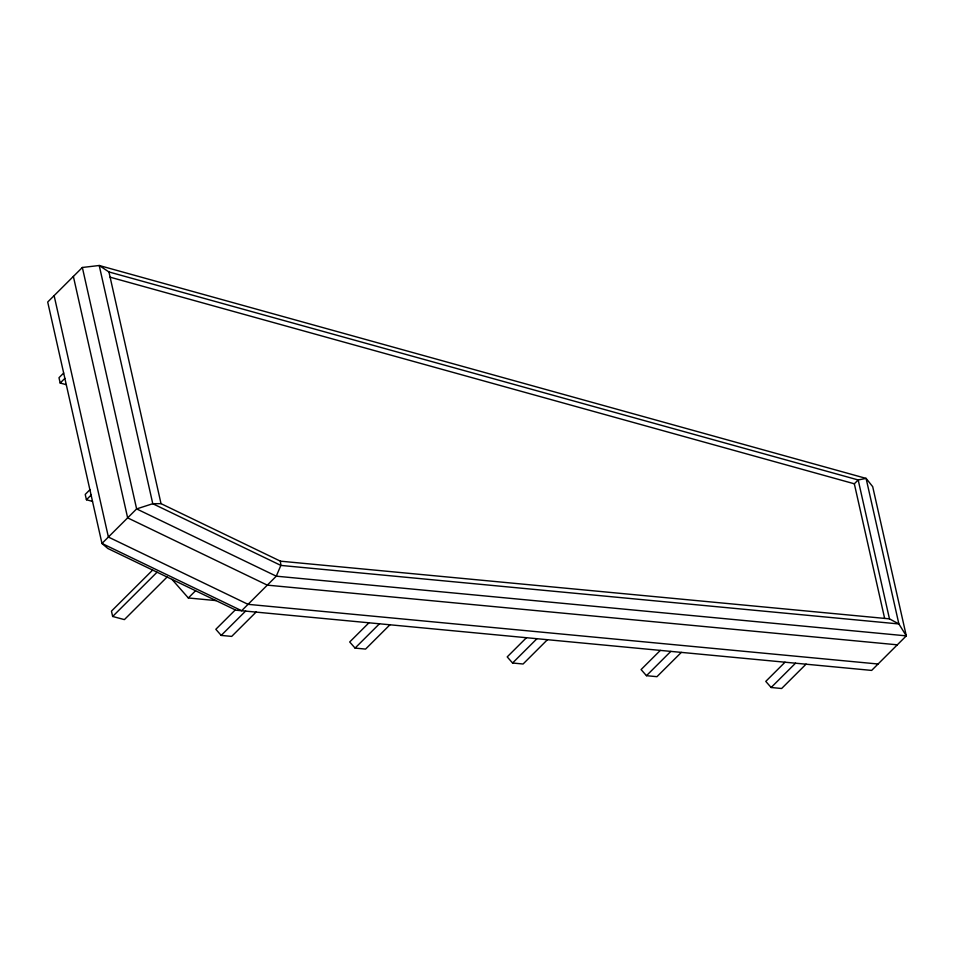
<?xml version="1.0" encoding="UTF-8"?>
<svg xmlns="http://www.w3.org/2000/svg" width="954" height="954" viewBox="0 0 954 954"><rect width="100%" height="100%" fill="white"/><g stroke="black" fill="none" stroke-linecap="round" stroke-linejoin="round"><path stroke-width="1.43" d="M82.354 267.478L47.7 302.024L101.971 543.446L107.85 548.49L235.924 610.19L871.646 670.412L906.3 635.865L872.695 486.659L866.101 478.395L99.216 265.498L82.354 267.478L136.625 508.911L276.29 576.18L906.3 635.865L898.883 623.952L866.101 478.395L858.183 479.957L108.935 271.95L99.216 265.498L152.771 503.712L280.846 565.412L898.883 623.952L889.462 618.86L280.416 561.167L161.023 503.652L152.771 503.712L136.625 508.911L101.971 543.446L241.636 610.727L276.29 576.18L280.846 565.412L280.416 561.167M63.668 373.038L58.981 377.712L60.185 383.043L66.1 384.629M60.185 383.043L64.86 378.38M89.903 489.748L85.216 494.422L86.42 499.753L92.514 501.387M86.42 499.753L91.107 495.09M152.652 570.075L111.451 611.132L112.655 616.463L124.39 619.611L167.105 577.015M112.655 616.463L157.064 572.197M171.97 579.34L188.332 597.967L195.57 590.753M235.304 609.892L215.831 629.294L221.197 635.412L231.691 636.401L256.221 611.955M221.197 635.412L245.667 611.013M368.971 622.783L349.701 641.982L355.067 648.088L365.573 649.09L390.079 624.655M355.067 648.088L379.525 623.713M526.453 637.713L507.206 656.901L512.572 663.006L523.078 664.008L547.453 639.693M512.572 663.006L536.959 638.703M660.335 650.389L641.088 669.577L646.454 675.694L656.948 676.684L681.335 652.381M646.454 675.694L670.829 651.379M884.644 618.407L854.331 483.797L858.183 479.957L889.462 618.86M785.023 662.207L765.776 681.394L771.142 687.5L781.636 688.502L806.106 664.115M771.142 687.5L795.541 663.173M897.32 644.821L267.299 585.136L127.645 517.867L73.375 276.433M188.332 597.967L215.986 600.591M878.062 664.008L248.052 604.335L108.398 537.054L54.116 295.621M110.115 277.185L854.331 483.797M108.935 271.95L161.023 503.652"/></g></svg>
